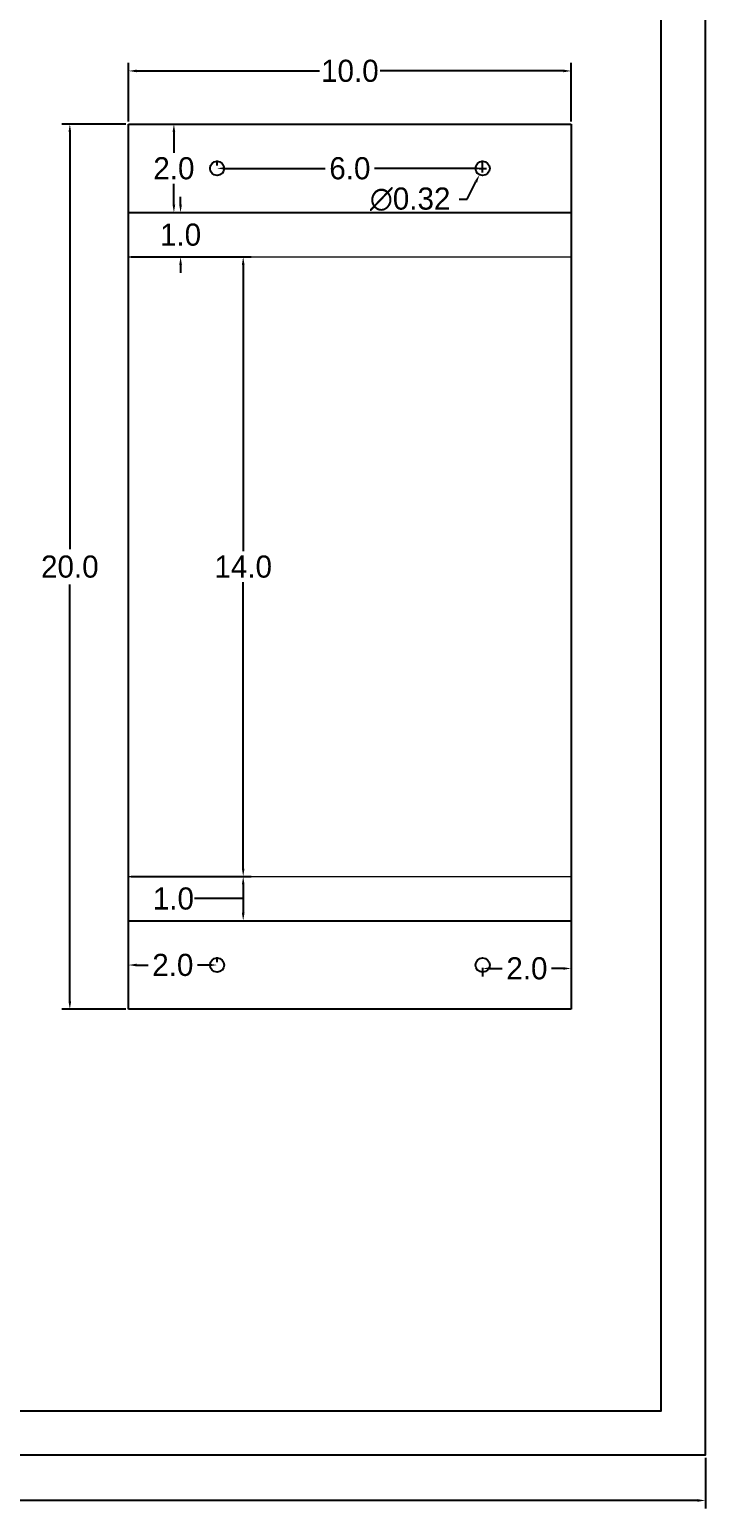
# Model space of a CAD drawing. Header units: millimetres. Extents: x -73 to 120, y 17 to 127.
# Drawn here: x 104.38 to 119.65, y 32.68 to 66.09 of the extents above; entities that cross this region are included whole.
import ezdxf
from ezdxf.lldxf.tags import DXFTag

# ---------------------------------------------------------------- set-up
doc = ezdxf.new("R2010")
doc.units = ezdxf.units.MM
doc.header["$MEASUREMENT"] = 0
doc.layers.add('Capa 1', color=7, linetype='Continuous')
tags = doc.linetypes.add('New Line1', pattern=[1.3, 1, -0.3]).pattern_tags.tags
tags[6:7] = [DXFTag(74, 4), DXFTag(75, 0), DXFTag(340, '0'), DXFTag(46, 1.0), DXFTag(50, 0.0), DXFTag(44, 0.0), DXFTag(45, 0.0)]
tags[4:5] = [DXFTag(74, 4), DXFTag(75, 0), DXFTag(340, '0'), DXFTag(46, 1.0), DXFTag(50, 0.0), DXFTag(44, 0.0), DXFTag(45, 0.0)]
doc.dimstyles.get("Standard").update_dxf_attribs({"dimtxt": 0.18, "dimasz": 0.18, "dimexe": 0.18, "dimexo": 0.0625, "dimgap": 0.09, "dimtad": 0, "dimtih": 1, "dimtoh": 1, "dimdec": 4, "dimzin": 0, "dimdsep": 46, "dimtxsty": 'Standard', "dimcen": 0.09, "dimadec": 0, "dimazin": 0, "dimtfac": 1, "dimtdec": 4, "dimtofl": 0, "dimtmove": 0, "dimatfit": 3, "dimfxl": 1, "dimtolj": 1, "dimtzin": 0, "dimarcsym": 0})

# ---------------------------------------------------------------- blocks, each defined once
blk = doc.blocks.new('*D39')
at = {"color": 0, "lineweight": -2, "transparency": 16777216}
for p, q in [((77.65, 33.824), (77.65, 32.678)), ((119.65, 33.824), (119.65, 32.678)), ((77.83, 32.858), (98.08, 32.858)), ((119.47, 32.858), (99.22, 32.858))]:
    blk.add_line(p, q, dxfattribs=at)
at = {"color": 0, "transparency": 16777216}
for points in [[(77.83, 32.888), (77.83, 32.828), (77.65, 32.858)], [(119.47, 32.888), (119.47, 32.828), (119.65, 32.858)]]:
    blk.add_solid(points, dxfattribs=at)
at = {"layer": 'Defpoints', "color": 0, "transparency": 16777216}
for p in [(77.65, 33.886), (119.65, 33.886), (119.65, 32.858)]:
    blk.add_point(p, dxfattribs=at)
at = {"color": 0, "transparency": 16777216, "insert": (98.65, 32.858), "char_height": 0.18, "attachment_point": 5}
blk.add_mtext('\\A1;42.0000', dxfattribs=at)
blk = doc.blocks.new('*D74')
at = {"color": 0, "linetype": 'New Line1', "lineweight": -2, "transparency": 16777216}
for p, q in [((106.679, 60.956), (109.387, 60.956)), ((109.207, 60.776), (109.207, 54.306)), ((109.207, 47.136), (109.207, 53.606)), ((106.679, 46.956), (109.387, 46.956))]:
    blk.add_line(p, q, dxfattribs=at)
at = {"color": 0, "linetype": 'New Line1', "transparency": 16777216}
for points in [[(109.177, 60.776), (109.237, 60.776), (109.207, 60.956)], [(109.177, 47.136), (109.237, 47.136), (109.207, 46.956)]]:
    blk.add_solid(points, dxfattribs=at)
at = {"layer": 'Defpoints', "color": 0, "linetype": 'New Line1', "transparency": 16777216}
for p in [(106.617, 60.956), (109.207, 60.956), (106.617, 46.956)]:
    blk.add_point(p, dxfattribs=at)
at = {"color": 0, "linetype": 'New Line1', "transparency": 16777216, "insert": (109.207, 53.956), "char_height": 0.5, "attachment_point": 5}
blk.add_mtext('\\A1;14.0', dxfattribs=at)
blk = doc.blocks.new('*D76')
at = {"color": 0, "linetype": 'New Line1', "lineweight": -2, "transparency": 16777216}
for p, q in [((107.792, 62.136), (107.792, 62.316)), ((106.679, 61.956), (107.972, 61.956)), ((106.679, 60.956), (107.972, 60.956)), ((107.792, 60.776), (107.792, 60.596))]:
    blk.add_line(p, q, dxfattribs=at)
at = {"color": 0, "linetype": 'New Line1', "transparency": 16777216}
for points in [[(107.762, 62.136), (107.822, 62.136), (107.792, 61.956)], [(107.762, 60.776), (107.822, 60.776), (107.792, 60.956)]]:
    blk.add_solid(points, dxfattribs=at)
at = {"layer": 'Defpoints', "color": 0, "linetype": 'New Line1', "transparency": 16777216}
for p in [(106.617, 61.956), (107.792, 61.956), (106.617, 60.956)]:
    blk.add_point(p, dxfattribs=at)
at = {"color": 0, "linetype": 'New Line1', "transparency": 16777216, "insert": (107.792, 61.456), "char_height": 0.5, "attachment_point": 5}
blk.add_mtext('\\A1;1.0', dxfattribs=at)
blk = doc.blocks.new('*D77')
at = {"color": 0, "linetype": 'New Line1', "lineweight": -2, "transparency": 16777216}
for p, q in [((106.679, 63.956), (107.821, 63.956)), ((107.641, 63.776), (107.641, 63.306)), ((107.641, 62.136), (107.641, 62.606)), ((106.679, 61.956), (107.821, 61.956))]:
    blk.add_line(p, q, dxfattribs=at)
at = {"color": 0, "linetype": 'New Line1', "transparency": 16777216}
for points in [[(107.611, 63.776), (107.671, 63.776), (107.641, 63.956)], [(107.611, 62.136), (107.671, 62.136), (107.641, 61.956)]]:
    blk.add_solid(points, dxfattribs=at)
at = {"layer": 'Defpoints', "color": 0, "linetype": 'New Line1', "transparency": 16777216}
for p in [(106.617, 63.956), (107.641, 63.956), (106.617, 61.956)]:
    blk.add_point(p, dxfattribs=at)
at = {"color": 0, "linetype": 'New Line1', "transparency": 16777216, "insert": (107.641, 62.956), "char_height": 0.5, "attachment_point": 5}
blk.add_mtext('\\A1;2.0', dxfattribs=at)
blk = doc.blocks.new('*D78')
at = {"color": 0, "linetype": 'New Line1', "lineweight": -2, "transparency": 16777216}
for p, q in [((106.617, 45.018), (106.617, 45.136)), ((108.617, 45.018), (108.617, 45.136)), ((106.797, 44.956), (107.059, 44.956)), ((108.437, 44.956), (108.175, 44.956))]:
    blk.add_line(p, q, dxfattribs=at)
at = {"color": 0, "linetype": 'New Line1', "transparency": 16777216}
for points in [[(106.797, 44.986), (106.797, 44.926), (106.617, 44.956)], [(108.437, 44.986), (108.437, 44.926), (108.617, 44.956)]]:
    blk.add_solid(points, dxfattribs=at)
at = {"layer": 'Defpoints', "color": 0, "linetype": 'New Line1', "transparency": 16777216}
for p in [(106.617, 44.956), (106.617, 44.956), (108.617, 44.956)]:
    blk.add_point(p, dxfattribs=at)
at = {"color": 0, "linetype": 'New Line1', "transparency": 16777216, "insert": (107.617, 44.956), "char_height": 0.5, "attachment_point": 5}
blk.add_mtext('\\A1;2.0', dxfattribs=at)
blk = doc.blocks.new('*D79')
at = {"color": 0, "linetype": 'New Line1', "lineweight": -2, "transparency": 16777216}
for p, q in [((114.617, 44.893), (114.617, 44.699)), ((114.797, 44.879), (115.059, 44.879)), ((116.437, 44.879), (116.175, 44.879)), ((116.617, 44.893), (116.617, 44.699))]:
    blk.add_line(p, q, dxfattribs=at)
at = {"color": 0, "linetype": 'New Line1', "transparency": 16777216}
for points in [[(114.797, 44.909), (114.797, 44.849), (114.617, 44.879)], [(116.437, 44.909), (116.437, 44.849), (116.617, 44.879)]]:
    blk.add_solid(points, dxfattribs=at)
at = {"layer": 'Defpoints', "color": 0, "linetype": 'New Line1', "transparency": 16777216}
for p in [(114.617, 44.956), (116.617, 44.956), (116.617, 44.879)]:
    blk.add_point(p, dxfattribs=at)
at = {"color": 0, "linetype": 'New Line1', "transparency": 16777216, "insert": (115.617, 44.879), "char_height": 0.5, "attachment_point": 5}
blk.add_mtext('\\A1;2.0', dxfattribs=at)
blk = doc.blocks.new('*D80')
at = {"color": 0, "linetype": 'New Line1', "lineweight": -2, "transparency": 16777216}
for p, q in [((108.617, 63.018), (108.617, 63.136)), ((108.797, 62.956), (111.059, 62.956)), ((114.437, 62.956), (112.175, 62.956)), ((114.617, 63.018), (114.617, 63.136))]:
    blk.add_line(p, q, dxfattribs=at)
at = {"color": 0, "linetype": 'New Line1', "transparency": 16777216}
for points in [[(108.797, 62.986), (108.797, 62.926), (108.617, 62.956)], [(114.437, 62.986), (114.437, 62.926), (114.617, 62.956)]]:
    blk.add_solid(points, dxfattribs=at)
at = {"layer": 'Defpoints', "color": 0, "linetype": 'New Line1', "transparency": 16777216}
for p in [(108.617, 62.956), (108.617, 62.956), (114.617, 62.956)]:
    blk.add_point(p, dxfattribs=at)
at = {"color": 0, "linetype": 'New Line1', "transparency": 16777216, "insert": (111.617, 62.956), "char_height": 0.5, "attachment_point": 5}
blk.add_mtext('\\A1;6.0', dxfattribs=at)
blk = doc.blocks.new('*D179')
at = {"color": 0, "linetype": 'New Line1', "lineweight": -2, "transparency": 16777216}
for p, q in [((106.617, 64.018), (106.617, 65.338)), ((106.797, 65.158), (110.934, 65.158)), ((116.437, 65.158), (112.3, 65.158)), ((116.617, 64.018), (116.617, 65.338))]:
    blk.add_line(p, q, dxfattribs=at)
at = {"color": 0, "linetype": 'New Line1', "transparency": 16777216}
for points in [[(106.797, 65.188), (106.797, 65.128), (106.617, 65.158)], [(116.437, 65.188), (116.437, 65.128), (116.617, 65.158)]]:
    blk.add_solid(points, dxfattribs=at)
at = {"layer": 'Defpoints', "color": 0, "linetype": 'New Line1', "transparency": 16777216}
for p in [(106.617, 65.158), (106.617, 63.956), (116.617, 63.956)]:
    blk.add_point(p, dxfattribs=at)
at = {"color": 0, "linetype": 'New Line1', "transparency": 16777216, "insert": (111.617, 65.158), "char_height": 0.5, "attachment_point": 5}
blk.add_mtext('\\A1;10.0', dxfattribs=at)
blk = doc.blocks.new('*D181')
at = {"color": 0, "linetype": 'New Line1', "lineweight": -2, "transparency": 16777216}
for p, q in [((114.527, 62.956), (114.707, 62.956)), ((114.617, 62.866), (114.617, 63.046)), ((114.268, 62.258), (114.465, 62.652)), ((114.088, 62.258), (114.268, 62.258))]:
    blk.add_line(p, q, dxfattribs=at)
at = {"color": 0, "linetype": 'New Line1', "transparency": 16777216}
blk.add_solid([(114.438, 62.665), (114.492, 62.638), (114.545, 62.813)], dxfattribs=at)
at = {"layer": 'Defpoints', "color": 0, "linetype": 'New Line1', "transparency": 16777216}
for p in [(114.689, 63.099), (114.545, 62.813)]:
    blk.add_point(p, dxfattribs=at)
at = {"color": 0, "linetype": 'New Line1', "transparency": 16777216, "insert": (112.979, 62.258), "char_height": 0.5, "attachment_point": 5}
blk.add_mtext('\\A1;∅0.32', dxfattribs=at)
blk = doc.blocks.new('*D182')
at = {"color": 0, "linetype": 'New Line1', "lineweight": -2, "transparency": 16777216}
for p, q in [((106.679, 46.956), (109.387, 46.956)), ((108.305, 46.456), (108.105, 46.456)), ((109.207, 46.456), (108.305, 46.456)), ((109.207, 46.776), (109.207, 46.136)), ((106.679, 45.956), (109.387, 45.956))]:
    blk.add_line(p, q, dxfattribs=at)
at = {"color": 0, "linetype": 'New Line1', "transparency": 16777216}
for points in [[(109.177, 46.776), (109.237, 46.776), (109.207, 46.956)], [(109.177, 46.136), (109.237, 46.136), (109.207, 45.956)]]:
    blk.add_solid(points, dxfattribs=at)
at = {"layer": 'Defpoints', "color": 0, "linetype": 'New Line1', "transparency": 16777216}
for p in [(106.617, 46.956), (106.617, 45.956), (109.207, 45.956)]:
    blk.add_point(p, dxfattribs=at)
at = {"color": 0, "linetype": 'New Line1', "transparency": 16777216, "insert": (107.63, 46.456), "char_height": 0.5, "attachment_point": 5}
blk.add_mtext('\\A1;1.0', dxfattribs=at)
blk = doc.blocks.new('*D183')
at = {"color": 0, "linetype": 'New Line1', "lineweight": -2, "transparency": 16777216}
for p, q in [((106.554, 63.956), (105.11, 63.956)), ((105.29, 63.776), (105.29, 54.356)), ((105.29, 44.136), (105.29, 53.556)), ((106.554, 43.956), (105.11, 43.956))]:
    blk.add_line(p, q, dxfattribs=at)
at = {"color": 0, "linetype": 'New Line1', "transparency": 16777216}
for points in [[(105.26, 63.776), (105.32, 63.776), (105.29, 63.956)], [(105.26, 44.136), (105.32, 44.136), (105.29, 43.956)]]:
    blk.add_solid(points, dxfattribs=at)
at = {"layer": 'Defpoints', "color": 0, "linetype": 'New Line1', "transparency": 16777216}
for p in [(106.617, 63.956), (105.29, 43.956), (106.617, 43.956)]:
    blk.add_point(p, dxfattribs=at)
at = {"color": 0, "linetype": 'New Line1', "transparency": 16777216, "insert": (105.29, 53.956), "char_height": 0.5, "attachment_point": 5}
blk.add_mtext('\\A1;20.0', dxfattribs=at)

msp = doc.modelspace()

# ---------------------------------------------------------------- linework, layer by layer
for p, q in [((106.61696, 60.95598), (106.61696, 63.95598)), ((106.61696, 63.95598), (116.61696, 63.95598)), ((116.61696, 63.95598), (116.61696, 43.95598)), ((106.61696, 46.95598), (106.61696, 60.95598)), ((106.61696, 43.95598), (106.61696, 46.95598)), ((116.61696, 43.95598), (106.61696, 43.95598))]:
    msp.add_line(p, q)
at = {"linetype": 'New Line1'}
for p, q in [((106.61696, 61.95598), (116.61696, 61.95598)), ((106.61696, 45.95598), (116.61696, 45.95598))]:
    msp.add_line(p, q, dxfattribs=at)
at = {"color": 18, "true_color": 0x000000}
for points in [[(77.65009, 33.88623), (119.65009, 33.88623), (119.65009, 93.28623), (77.65009, 93.28623)], [(78.65009, 34.88623), (118.65009, 34.88623), (118.65009, 92.28623), (78.65009, 92.28623)]]:
    msp.add_lwpolyline(points, close=True, dxfattribs=at)
for centre in [(108.61696, 62.95598), (114.61696, 62.95598), (108.61696, 44.95598), (114.61696, 44.95598)]:
    msp.add_circle(centre, 0.16)
at = {"layer": 'Capa 1', "linetype": 'New Line1', "lineweight": 20}
for points in [[(106.61696, 60.95598), (106.61696, 60.95598), (116.61696, 60.95598), (116.61696, 60.95598)], [(106.61696, 46.95598), (106.61696, 46.95598), (116.61696, 46.95598), (116.61696, 46.95598)]]:
    msp.add_open_spline(points, degree=3, dxfattribs=at)

# ---------------------------------------------------------------- dimensions: what is measured, and where the dimension line sits
at = {"color": 32, "linetype": 'New Line1', "true_color": 0xcd6928}
for base, p1, p2, picture, middle in [((106.61696, 65.1585), (116.61696, 63.95598), (106.61696, 63.95598), '*D179', (111.61696, 65.1585)), ((108.61696, 62.95598), (114.61696, 62.95598), (108.61696, 62.95598), '*D80', (111.61696, 62.95598)), ((106.61696, 44.95598), (108.61696, 44.95598), (106.61696, 44.95598), '*D78', (107.61696, 44.95598)), ((116.61696, 44.87851), (114.61696, 44.95598), (116.61696, 44.95598), '*D79', (115.61696, 44.87851))]:
    dim = msp.add_linear_dim(base=base, p1=p1, p2=p2, dimstyle='Standard', override={"dimtxt": 0.5, "dimgap": 0.1, "dimdec": 1}, dxfattribs=at)
    dim.commit()
    dim.dimension.update_dxf_attribs({"geometry": picture, "text_midpoint": middle})
for base, p1, p2, override, picture, middle in [((105.29048, 43.95598), (106.61696, 63.95598), (106.61696, 43.95598), {"dimtxt": 0.5, "dimgap": 0.15, "dimdec": 1}, '*D183', (105.29048, 53.95598)), ((109.20716, 60.95598), (106.61696, 46.95598), (106.61696, 60.95598), {"dimtxt": 0.5, "dimgap": 0.1, "dimdec": 1}, '*D74', (109.20716, 53.95598))]:
    dim = msp.add_linear_dim(base=base, p1=p1, p2=p2, angle=90, dimstyle='Standard', override=override, dxfattribs=at)
    dim.commit()
    dim.dimension.update_dxf_attribs({"geometry": picture, "text_midpoint": middle})
for base, p1, p2, override, picture, middle in [((107.64078, 63.95598), (106.61696, 61.95598), (106.61696, 63.95598), {"dimtxt": 0.5, "dimgap": 0.1, "dimdec": 1}, '*D77', (107.64078, 62.95598)), ((107.79186, 61.95598), (106.61696, 60.95598), (106.61696, 61.95598), {"dimtxt": 0.5, "dimgap": 0.1, "dimdec": 1}, '*D76', (107.79186, 61.45598)), ((109.20716, 45.95598), (106.61696, 46.95598), (106.61696, 45.95598), {"dimtxt": 0.5, "dimgap": 0.1, "dimdec": 1, "dimtmove": 1}, '*D182', (108.00544, 46.45598))]:
    dim = msp.add_linear_dim(base=base, p1=p1, p2=p2, angle=90, dimstyle='Standard', override=override, dxfattribs=at)
    dim.commit()
    dim.dimension.update_dxf_attribs({"geometry": picture, "text_midpoint": middle, "dimtype": 160})
dim = msp.add_diameter_dim_2p(p1=(114.68856, 63.09907), p2=(114.54537, 62.8129), dimstyle='Standard', override={"dimtxt": 0.5, "dimgap": 0.15, "dimdec": 2}, dxfattribs=at)
dim.commit()
dim.dimension.update_dxf_attribs({"geometry": '*D181', "text_midpoint": (112.97941, 62.25807), "dimtype": 163})
dim = msp.add_linear_dim(base=(119.65009, 32.85835), p1=(77.65009, 33.88623), p2=(119.65009, 33.88623), dimstyle='Standard')
dim.commit()
dim.dimension.update_dxf_attribs({"geometry": '*D39', "text_midpoint": (98.65009, 32.85835)})

doc.saveas('drawing.dxf')
